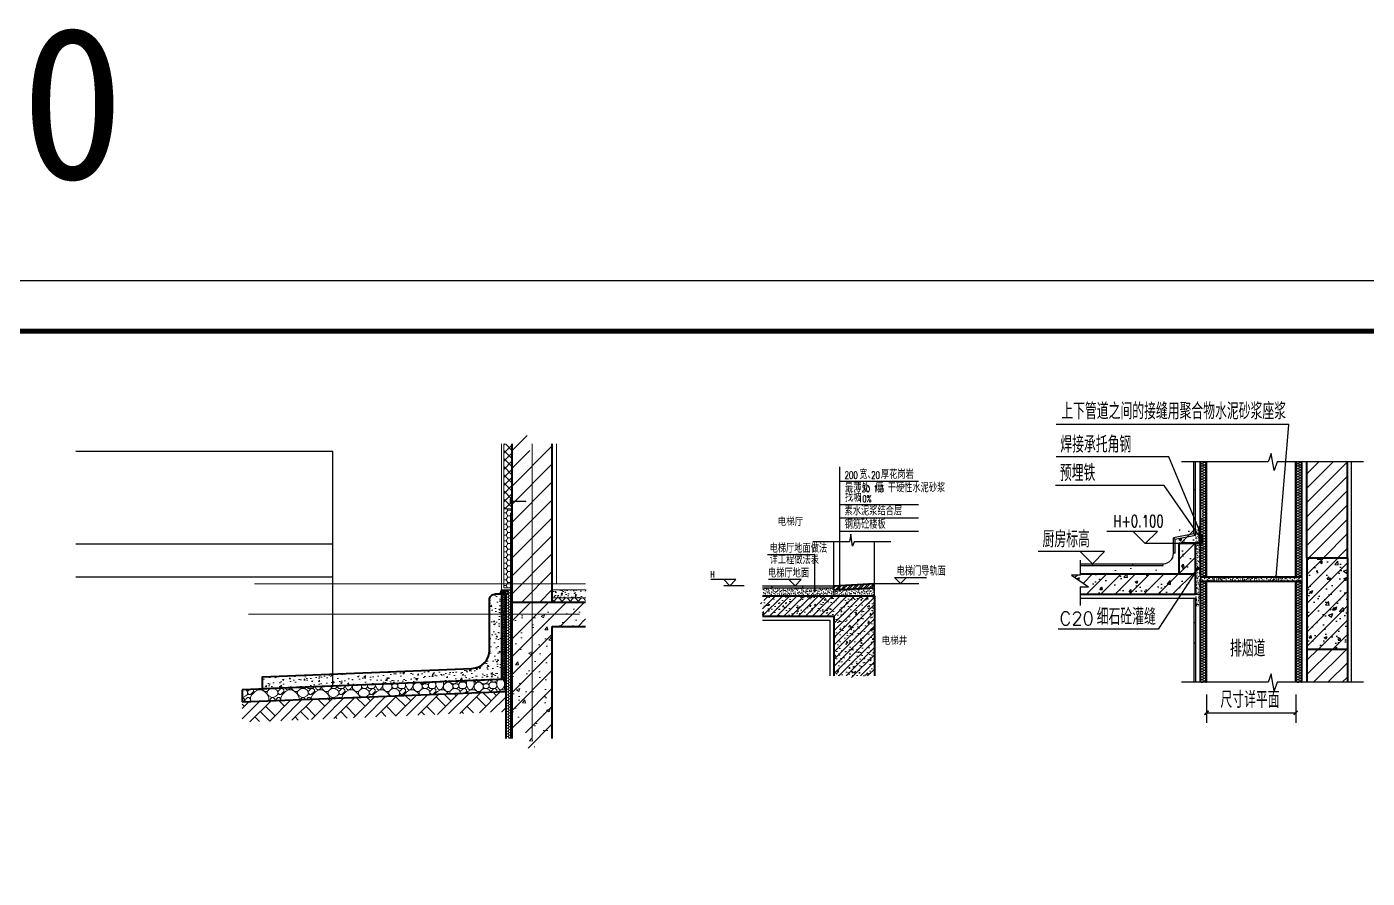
# Model space of a CAD drawing. Extents: x 27938 to 983267, y -209821 to 1628073.
# Drawn here: x 671115 to 677726, y 933685 to 937882 of the extents above; entities that cross this region are included whole.
import ezdxf

# ---------------------------------------------------------------- set-up
doc = ezdxf.new("R2010")
doc.units = 0
doc.header["$LTSCALE"] = 1000
doc.header["$MEASUREMENT"] = 0
doc.linetypes.add('DASH', pattern=[0.35, 0.25, -0.1])
doc.linetypes.add('DOTE', pattern=[2.42, 2, -0.2, 0.02, -0.2])
for name, color, linetype in [('7', 7, 'Continuous'), ('DIM_ELEV', 3, 'Continuous'), ('DIM_LEAD', 3, 'Continuous'), ('DIM_SYMB', 3, 'Continuous'), ('PUB_DIM', 3, 'Continuous'), ('PUB_HACTH', 252, 'Continuous'), ('PUB_TEXT', 4, 'Continuous'), ('text', 7, 'Continuous'), ('图框', 140, 'Continuous'), ('防水层', 150, 'Continuous')]:
    doc.layers.add(name, color=color, linetype=linetype)
for name, color, linetype, lineweight in [('DOTE', 19, 'DOTE', 9), ('PUB_HATCH', 8, 'Continuous', 9), ('WALL', 9, 'Continuous', 40), ('填充', 251, 'Continuous', 5)]:
    doc.layers.add(name, color=color, linetype=linetype, lineweight=lineweight)
doc.layers.add('yichutu', color=7, linetype='Continuous', true_color=0xffffff, plot=False)
doc.styles.add('_TCH_DIM', font='SIMPLEX.shx', dxfattribs={"width": 0.7, "bigfont": 'GBCBIG.shx'})
doc.styles.add('_TCH_LABEL', font='')
doc.styles.add('ZJDZ', font='')
doc.styles.get('_TCH_LABEL').set_extended_font_data('SimHei')
doc.styles.get('ZJDZ').set_extended_font_data('NSimSun')
pattern_1 = [(45, (-1393747.5756, 1238832.15), (-5.612660076, 5.612660076), []), (135, (-1393747.5756, 1238832.15), (-5.612660076, -5.612660076), [])]
pattern_2 = [(37.5, (504609.088, 959508.072), (-0.4724502, 14.4511783), [0, -11.4, 0, -12.75, 0, -12.1875]), (7.5, (504609.088, 959508.072), (13.2733253, 21.1660955), [0, -6.15, 0, -10.275, 0, -3.9375]), (327.5, (504599.863, 959508.072), (23.356064, 0.0424429), [0, -3.75, 0, -13.5, 0, -17.625]), (317.5, (504599.863, 959508.072), (22.5459495, 6.5825667), [0, -1.875, 0, -8.85, 0, -10.125])]
pattern_3 = [(45, (793652.71, 949864.537), (-35.35534, 35.35534), []), (50, (793652.71, 949864.54), (143.45204, -12.55043), [15, -165]), (355, (793652.71, 949864.54), (-27.75027, 150.43843), [12, -132]), (100.4514, (793664.67, 949863.49), (115.70188, 137.88791), [12.74804, -140.22842]), (46.1842, (793652.71, 949904.54), (213.4482, -33.1038), [22.5, -247.5]), (96.6356, (793670.5, 949901.78), (186.93254, 194.82357), [19.12206, -210.3426]), (351.1842, (793652.71, 949904.54), (186.9324, 194.8237), [18, -198]), (21, (793672.71, 949894.54), (119.38141, -80.52378), [15, -165]), (326, (793672.71, 949894.54), (48.66307, 145.03), [12, -132]), (71.4514, (793682.66, 949887.83), (168.04453, 64.5061), [12.74804, -140.22842]), (37.5, (793652.71, 949864.537), (2.43197, 66.57877), [0, -130.4, 0, -134, 0, -132.5]), (7.5, (793652.71, 949864.54), (52.613907, 78.882342), [0, -76.4, 0, -127.4, 0, -50.5]), (327.5, (793608.11, 949864.54), (106.764487, -4.510974), [0, -50, 0, -156, 0, -207]), (317.5, (793588.11, 949864.54), (116.637234, 20.021), [0, -65, 0, -103.6, 0, -147])]
pattern_4 = [(45, (520726.428, 959920.667), (-6.6291261, 6.6291261), []), (45, (520730.847, 959920.667), (-6.6291261, 6.6291261), [])]
pattern_5 = [(0, (640615.956, 1020375.111), (11.25, 6.4951905), [7.5, -15]), (120, (640615.956, 1020375.111), (-11.24999998, 6.49519054), [7.5, -15]), (60, (640615.956, 1020375.111), (2e-08, 12.99038104), [-15, 7.5])]

# ---------------------------------------------------------------- blocks, each defined once
blk = doc.blocks.new('_ArchTick')
at = {"color": 0, "linetype": 'ByBlock', "const_width": 0.4}
blk.add_lwpolyline([(-0.5, -0.5), (0.5, 0.5)], dxfattribs=at)
blk = doc.blocks.new('yct-841-594-84100-59399.9999999999-100-1000.0')
at = {"layer": 'yichutu', "color": 7, "true_color": 0xffffff}
blk.add_lwpolyline([(0, 0), (0, 59400), (84100, 59400), (84100, 0)], close=True, dxfattribs=at)
at = {"layer": 'yichutu', "color": 7, "true_color": 0xffffff, "style": '_TCH_LABEL'}
blk.add_text('A1 1:100', height=3000, dxfattribs=at).set_placement((0, 61400))
blk = doc.blocks.new('A$C2C013DB2')
at = {"layer": '图框'}
blk.add_lwpolyline([(0, 0), (21025, 0), (21025, -14850), (0, -14850)], close=True, dxfattribs=at)
blk.add_lwpolyline([(0, 0), (21025, 0), (21025, -14850), (0, -14850)], close=True, dxfattribs=at)
at = {"layer": '图框', "const_width": 25}
blk.add_lwpolyline([(20775, -14600), (20775, -250), (625, -250), (625, -14600)], close=True, dxfattribs=at)

msp = doc.modelspace()

# ---------------------------------------------------------------- hatches: boundary and pattern name
at = {"layer": 'PUB_HACTH'}
h = msp.add_hatch(dxfattribs=at)
h.set_pattern_fill('HONEY', color=256, scale=60, style=0)
h.set_pattern_definition([(0, (640615.956, 1020375.111), (11.25, 6.4951905), [7.5, -15]), (120, (640615.956, 1020375.111), (-11.24999998, 6.49519054), [7.5, -15]), (60, (640615.956, 1020375.111), (2e-08, 12.99038104), [-15, 7.5])])
h.paths.add_polyline_path([(676933.7, 935736.9), (676903.7, 935736.9), (676903.7, 935504.6), (676911.7, 935504.6), (676911.7, 935481.8), (676933.7, 935481.8)])
h.paths.add_polyline_path([(676933.7, 935481.8), (676911.7, 935481.8), (676911.7, 935464.5), (676903.7, 935464.5), (676903.7, 935169.7), (676933.7, 935169.7)])
h = msp.add_hatch(dxfattribs=at)
h.set_pattern_fill('HONEY', color=256, scale=60, style=0)
h.set_pattern_definition(pattern_5)
h.paths.add_polyline_path([(677403.7, 935736.9), (677373.7, 935736.9), (677373.7, 935169.7), (677403.7, 935169.7)])
h = msp.add_hatch(dxfattribs=at)
h.set_pattern_fill('普通砖', color=256, scale=20, style=0)
h.set_pattern_definition([(45, (801046.213, 949976.903), (-35.355353, 35.355353), [])])
h.paths.add_polyline_path([(677628.7, 934650.4), (677628.7, 934814.5), (677428.7, 934814.5), (677428.7, 934650.4)])
h.paths.add_polyline_path([(677628.7, 935736.9), (677428.7, 935736.9), (677428.7, 935264.5), (677628.7, 935264.5)])
h = msp.add_hatch(dxfattribs=at)
h.set_pattern_fill('钢筋混凝土', color=256, scale=20, style=0)
h.set_pattern_definition(pattern_3)
h.paths.add_polyline_path([(676725.6, 935184.5), (676662.9, 935084.5), (676816.9, 935084.5), (676878.7, 935186.3), (676878.7, 935404.5), (676814.1, 935404.5), (676798.7, 935404.5), (676798.7, 935184.5)])
h.paths.add_polyline_path([(676662.9, 935084.5), (676725.6, 935184.5), (676310.2, 935184.5), (676310.2, 935179.3), (676268, 935179.3), (676352.3, 935121.6), (676310.2, 935121.6), (676310.2, 935084.5)])
h = msp.add_hatch(dxfattribs=at)
h.set_pattern_fill('钢筋混凝土', color=256, scale=20, style=0)
h.set_pattern_definition(pattern_3)
h.paths.add_polyline_path([(677628.7, 935264.5), (677428.7, 935264.5), (677428.7, 934814.5), (677628.7, 934814.5)])
h = msp.add_hatch(dxfattribs=at)
h.set_pattern_fill('AR-CONC', color=256, scale=30, style=0)
h.set_pattern_definition([(50, (520726.43, 959850.67), (215.17805, -18.82564), [22.5, -247.5]), (355, (520726.43, 959850.67), (-41.6254, 225.65764), [18, -198]), (100.4514, (520744.36, 959849.1), (173.55281, 206.83186), [19.12206, -210.34263]), (46.1842, (520726.43, 959910.67), (320.1723, -49.6557), [33.75, -371.25]), (96.6356, (520753.1, 959906.53), (280.3988, 292.23536), [28.6831, -315.5139]), (351.1842, (520726.43, 959910.67), (280.3986, 292.2356), [27, -297]), (21, (520756.43, 959895.67), (179.07212, -120.78567), [22.5, -247.5]), (326, (520756.43, 959895.67), (72.9946, 217.545), [18, -198]), (71.4514, (520771.35, 959885.6), (252.0668, 96.75915), [19.12206, -210.34263]), (37.5, (520726.43, 959850.67), (3.647957, 99.868156), [0, -195.6, 0, -201, 0, -198.75]), (7.5, (520726.43, 959850.67), (78.92086, 118.32351), [0, -114.6, 0, -191.1, 0, -75.75]), (327.5, (520659.53, 959850.67), (160.14673, -6.76646), [0, -75, 0, -234, 0, -310.5]), (317.5, (520629.53, 959850.67), (174.95585, 30.0315), [0, -97.5, 0, -155.4, 0, -220.5])])
h.paths.add_polyline_path([(677628.7, 935264.5), (677428.7, 935264.5), (677428.7, 934814.5), (677628.7, 934814.5)])
at = {"layer": 'PUB_HACTH', "ltscale": 0.8}
h = msp.add_hatch(color=256, dxfattribs=at)
h.dxf.hatch_style = 1
h.paths.add_polyline_path([(673476.9, 935106), (673456.9, 935106, 0.198897), (673448.6, 935086), (673457, 935086), (673476.9, 935086), (673476.9, 935088.5)])
h = msp.add_hatch(color=256, dxfattribs=at)
h.dxf.hatch_style = 1
edge = h.paths.add_edge_path()
edge.add_ellipse((673480.9, 935096), major_axis=(0, 10), ratio=0.619938, start_angle=90, end_angle=138.86003, ccw=False)
edge.add_line((673474.7, 935096), (673453.1, 935101.4))
edge.add_arc((673476.9, 935086), 28.3, 147.06768, 180)
edge.add_line((673448.6, 935086), (673457, 935086))
edge.add_line((673457, 935086), (673476.9, 935086))
edge.add_line((673476.9, 935086), (673476.9, 935088.5))
at = {"layer": 'PUB_HACTH'}
h = msp.add_hatch(dxfattribs=at)
h.set_pattern_fill('HONEY', color=256, scale=60, style=0)
h.set_pattern_definition(pattern_5)
h.paths.add_polyline_path([(676933.7, 935149.7), (676903.7, 935149.7), (676903.7, 934650.4), (676933.7, 934650.4)])
h = msp.add_hatch(dxfattribs=at)
h.set_pattern_fill('HONEY', color=256, scale=60, style=0)
h.set_pattern_definition(pattern_5)
h.paths.add_polyline_path([(677403.7, 935149.7), (677373.7, 935149.7), (677373.7, 934650.4), (677403.7, 934650.4)])
at = {"layer": 'PUB_HACTH', "ltscale": 0.8}
h = msp.add_hatch(dxfattribs=at)
h.set_pattern_fill('ANSI37', color=256, scale=5)
h.set_pattern_definition(pattern_1)
h.paths.add_polyline_path([(673476.9, 935086), (673457, 935086), (673457, 934986), (673476.9, 934986)])
h = msp.add_hatch(dxfattribs=at)
h.set_pattern_fill('ANSI37', color=256, scale=5)
h.set_pattern_definition(pattern_1)
h.paths.add_polyline_path([(673476.9, 934986), (673457, 934986), (673457, 934665.5), (673476.9, 934665.5)])
at = {"layer": 'PUB_HATCH', "ltscale": 0.5}
h = msp.add_hatch(dxfattribs=at)
h.set_pattern_fill('普通砖', color=256, scale=25, style=0)
h.set_pattern_definition([(45, (850353.92, 1634572.69), (-44.1941915, 44.1941915), [])])
h.paths.add_polyline_path([(673534.3, 935825.3), (673506.9, 935825.3), (673506.9, 935046), (673706.9, 935046), (673706.9, 935825.3), (673646.8, 935825.3), (673608.6, 935720.3), (673571.6, 935930.3)])
h = msp.add_hatch(dxfattribs=at)
h.set_pattern_fill('多孔材料', color=256, scale=10, style=0)
h.set_pattern_definition([(45, (850373.917, 1634527.81), (-20.0000203, 20.0000203), []), (135, (850373.917, 1634527.81), (-20.0000203, -20.0000203), [])])
h.paths.add_polyline_path([(673506.9, 935825.3), (673466.9, 935825.3), (673466.9, 935506), (673506.9, 935506)])
at = {"layer": 'PUB_HATCH', "linetype": 'ByBlock'}
h = msp.add_hatch(dxfattribs=at)
h.set_pattern_fill('HONEY', color=256, scale=10, style=0)
h.set_pattern_definition([(0, (-287990.437, 1193538.376), (23.8125, 13.74815), [15.875, -31.75]), (120, (-287990.437, 1193538.376), (-23.81249716, 13.74815493), [15.875, -31.75]), (60, (-287990.437, 1193538.376), (2.84e-06, 27.49630493), [-31.75, 15.875])])
h.paths.add_polyline_path([(673506.9, 935506), (673466.9, 935506), (673466.9, 935116), (673506.9, 935116)])
h = msp.add_hatch(dxfattribs=at)
h.set_pattern_fill('HONEY', color=256, scale=5, style=0)
h.set_pattern_definition([(0, (598423.987, 939418.946), (11.90625, 6.874075), [7.9375, -15.875]), (120, (598423.987, 939418.946), (-11.9062486, 6.87407746), [7.9375, -15.875]), (60, (598423.987, 939418.946), (1.4e-06, 13.74815246), [-15.875, 7.9375])])
edge = h.paths.add_edge_path()
edge.add_ellipse((673480.9, 935096), major_axis=(0, 10), ratio=0.619938, start_angle=0, end_angle=360, ccw=False)
h = msp.add_hatch(dxfattribs=at)
h.set_pattern_fill('HONEY', color=256, scale=5, style=0)
h.set_pattern_definition([(0, (682958.8504, 1070448.0666), (11.90625, 6.874075), [7.9375, -15.875]), (120, (682958.8504, 1070448.0666), (-11.90624858, 6.87407746), [7.9375, -15.875]), (60, (682958.8504, 1070448.0666), (1.42e-06, 13.74815246), [-15.875, 7.9375])])
h.paths.add_polyline_path([(673476.9, 934373), (673507, 934373.8), (673507, 935106), (673480.9, 935106), (673480.9, 935086), (673476.9, 935086)])
at = {"layer": 'PUB_HATCH', "ltscale": 0.5}
h = msp.add_hatch(dxfattribs=at)
h.set_pattern_fill('AR-CONC', color=256, scale=25, style=0)
h.set_pattern_definition([(50, (-254134.43, 1149190.31), (45.5461672, -3.9847714), [4.7625, -52.3875]), (355, (-254134.43, 1149190.31), (-8.8107065, 47.7641607), [3.81, -41.91]), (100.451, (-254130.635, 1149189.977), (36.7356254, 43.779172), [4.0475, -44.5225]), (46.1842, (-254134.43, 1149203.01), (67.7697602, -10.510582), [7.14375, -78.58125]), (96.6356, (-254128.78, 1149202.133), (59.3510586, 61.856389), [6.07125, -66.78375]), (351.184, (-254134.43, 1149203.01), (59.3511515, 61.8562795), [5.715, -62.865]), (21, (-254128.08, 1149199.834), (37.90372, -25.5663796), [4.7625, -52.3875]), (326, (-254128.08, 1149199.834), (15.450507, 46.0469915), [3.81, -41.91]), (71.4514, (-254124.92, 1149197.704), (53.3541227, 20.4807144), [4.0475, -44.5225]), (37.5, (-254134.43, 1149190.31), (0.7721508, 21.13875972), [0, -41.402, 0, -42.545, 0, -42.06875]), (7.5, (-254134.43, 1149190.31), (16.70491563, 25.0451437), [0, -24.257, 0, -40.4495, 0, -16.03375]), (327.5, (-254148.59, 1149190.31), (33.8976488, -1.432186), [0, -15.875, 0, -49.53, 0, -65.7225]), (317.5, (-254154.94, 1149190.31), (37.03229535, 6.3566228), [0, -20.6375, 0, -32.893, 0, -46.6725])])
h.paths.add_polyline_path([(673870.9, 935066), (673870.9, 935071.3), (673818.4, 935090.4), (673907.3, 935106), (673706.9, 935106), (673706.9, 935066)])
at = {"layer": 'PUB_HATCH', "linetype": 'ByBlock'}
h = msp.add_hatch(dxfattribs=at)
h.set_pattern_fill('混凝土', color=256, scale=10, style=0)
h.set_pattern_definition([(50, (595063.16, 939657.946), (71.72602, -6.275213), [7.5, -82.5]), (355, (595063.16, 939657.946), (-13.87513, 75.21921), [6, -66]), (100.4514, (595069.136, 939657.42), (57.85094, 68.943954), [6.37402, -70.11421]), (46.1842, (595063.16, 939677.95), (106.7241, -16.5519), [11.25, -123.75]), (96.6356, (595072.05, 939676.57), (93.46627, 97.41179), [9.56103, -105.1713]), (351.1842, (595063.16, 939677.95), (93.4662, 97.41186), [9, -99]), (21, (595073.16, 939672.946), (59.690705, -40.26189), [7.5, -82.5]), (326, (595073.16, 939672.946), (24.33153, 72.515005), [6, -66]), (71.4514, (595078.134, 939669.59), (84.02226, 32.25305), [6.37402, -70.11421]), (37.5, (595063.16, 939657.946), (1.2159855, 33.289385), [0, -65.2, 0, -67, 0, -66.25]), (7.5, (595063.16, 939657.946), (26.306954, 39.441171), [0, -38.2, 0, -63.7, 0, -25.25]), (327.5, (595040.86, 939657.946), (53.382244, -2.255487), [0, -25, 0, -78, 0, -103.5]), (317.5, (595030.86, 939657.946), (58.318617, 10.010498), [0, -32.5, 0, -51.8, 0, -73.5])])
edge = h.paths.add_edge_path()
edge.add_line((673457, 935086), (673457, 934664.7))
edge.add_line((673457, 934664.7), (672277.2, 934617.6))
edge.add_line((672277.2, 934617.6), (672277.2, 934677.6))
edge.add_line((672277.2, 934677.6), (673310.6, 934718.9))
edge.add_arc((673307, 934808.9), 90, 272.29061, 360)
edge.add_line((673397, 934808.9), (673397, 935056))
edge.add_arc((673427, 935056), 30, 90, 180, ccw=False)
edge.add_line((673427, 935086), (673457, 935086))
at = {"layer": 'PUB_HATCH', "ltscale": 0.5}
h = msp.add_hatch(dxfattribs=at)
h.set_pattern_fill('钢筋混凝土', color=256, scale=25, style=0)
h.set_pattern_definition([(45, (850353.92, 1634527.81), (-44.194174, 44.194174), []), (50, (850353.92, 1634527.81), (179.315046, -15.688034), [18.75, -206.25]), (355, (850353.92, 1634527.81), (-34.687833, 188.048033), [15, -165]), (100.4514, (850368.86, 1634526.5), (144.627345, 172.359886), [15.935047, -175.28553]), (46.1842, (850353.92, 1634577.8), (266.81026, -41.379754), [28.125, -309.375]), (96.6356, (850376.15, 1634574.36), (233.66568, 243.52947), [23.90257, -262.92825]), (351.1842, (850353.92, 1634577.8), (233.66549, 243.52965), [22.5, -247.5]), (21, (850378.92, 1634565.31), (149.226763, -100.654723), [18.75, -206.25]), (326, (850378.92, 1634565.31), (60.828833, 181.28751), [15, -165]), (71.4514, (850391.35, 1634556.92), (210.055657, 80.632624), [15.935047, -175.28553]), (37.5, (850353.92, 1634527.81), (3.039964, 83.2234635), [0, -163, 0, -167.5, 0, -165.625]), (7.5, (850353.92, 1634527.81), (65.767384, 98.602928), [0, -95.5, 0, -159.25, 0, -63.125]), (327.5, (850298.17, 1634527.81), (133.455609, -5.638718), [0, -62.5, 0, -195, 0, -258.75]), (317.5, (850273.17, 1634527.81), (145.796542, 25.026246), [0, -81.25, 0, -129.5, 0, -183.75])])
h.paths.add_polyline_path([(673597.6, 934268.4), (673635.8, 934373.4), (673706.9, 934373.4), (673706.9, 934926), (673870.9, 934926), (673870.9, 935046), (673506.9, 935046), (673506.9, 934373.4), (673523.3, 934373.4), (673560.6, 934478.4)])
h = msp.add_hatch(dxfattribs=at)
h.set_pattern_fill('多孔材料', color=256, scale=10, style=0)
h.set_pattern_definition([(45, (-253385.738, 1149190.31), (-20.0000203, 20.0000203), []), (135, (-253385.738, 1149190.31), (-20.0000203, -20.0000203), [])])
h.paths.add_polyline_path([(673870.9, 935046), (673870.9, 935066), (673706.9, 935066), (673706.9, 935046)])
at = {"layer": 'PUB_HATCH', "linetype": 'ByBlock'}
h = msp.add_hatch(dxfattribs=at)
h.set_pattern_fill('卵石砌体', color=256, scale=20, style=0)
h.set_pattern_definition([(0, (-1835527.01, 368475.46), (0, 150), [7.5, -22.5, 7.5, -112.5]), (0, (-1835489.51, 368490.46), (0, 150), [7.5, -142.5]), (0, (-1835564.51, 368505.46), (0, 150), [15, -135]), (0, (-1835602.01, 368512.96), (0, 150), [22.5, -127.5]), (0, (-1835527.01, 368520.46), (0, 150), [15, -15, 22.5, -97.5]), (0, (-1835534.51, 368542.96), (0, 150), [22.5, -127.5]), (0, (-1835572.01, 368550.46), (0, 150), [22.5, -52.5, 22.5, -52.5]), (0, (-1835602.01, 368572.96), (0, 150), [22.5, -7.5, 7.5, -112.5]), (0, (-1835504.51, 368587.96), (0, 150), [7.5, -142.5]), (0, (-1835534.51, 368602.96), (0, 150), [15, -135]), (90, (-1835632.01, 368610.46), (-150, 9e-15), [15, -135]), (90, (-1835617.01, 368505.46), (-150, 9e-15), [7.5, -15, 22.5, -105]), (90, (-1835579.51, 368520.46), (-150, 9e-15), [30, -7.5, 7.5, -105]), (90, (-1835557.01, 368557.96), (-150, 9e-15), [22.5, -127.5]), (90, (-1835549.51, 368490.46), (-150, 9e-15), [15, -135]), (90, (-1835542.01, 368610.46), (-150, 9e-15), [15, -135]), (90, (-1835534.51, 368520.46), (-150, 9e-15), [15, -75, 7.5, -52.5]), (90, (-1835512.01, 368595.46), (-150, 9e-15), [7.5, -7.5, 7.5, -127.5]), (90, (-1835504.51, 368527.96), (-150, 9e-15), [15, -22.5, 15, -97.5]), (90, (-1835497.01, 368490.46), (-150, 9e-15), [15, -135]), (45, (-1835624.51, 368490.46), (9e-15, 149.9999997), [21.21315, -42.426404, 31.8198, -116.672678]), (45, (-1835632.01, 368490.46), (9e-15, 149.9999997), [21.213203, -190.91883]), (45, (-1835549.51, 368505.46), (9e-15, 149.9999997), [21.213203, -190.91883]), (45, (-1835564.51, 368580.46), (9e-15, 149.9999997), [21.213203, -190.91883]), (45, (-1835497.01, 368505.46), (9e-15, 149.9999997), [21.213203, -190.91883]), (45, (-1835624.51, 368520.46), (9e-15, 149.9999997), [10.606602, -201.52542]), (45, (-1835609.51, 368565.46), (9e-15, 149.9999997), [10.606602, -201.52542]), (45, (-1835594.51, 368512.96), (9e-15, 149.9999997), [10.606602, -201.52542]), (45, (-1835579.51, 368565.46), (9e-15, 149.9999997), [10.606602, -201.52542]), (45, (-1835534.51, 368535.46), (9e-15, 149.9999997), [10.606602, -201.52542]), (45, (-1835534.51, 368617.96), (9e-15, 149.9999997), [10.606602, -201.52542]), (45, (-1835519.51, 368602.96), (9e-15, 149.9999997), [10.606602, -201.52542]), (45, (-1835512.01, 368520.46), (9e-15, 149.9999997), [10.606602, -201.52542]), (45, (-1835504.51, 368482.96), (9e-15, 149.9999997), [10.606602, -201.52542]), (45, (-1835504.51, 368542.96), (9e-15, 149.9999997), [10.606602, -201.52542]), (45, (-1835504.51, 368617.96), (9e-15, 149.9999997), [10.606602, -201.52542]), (45, (-1835497.01, 368587.96), (9e-15, 149.9999997), [10.606602, -201.52542]), (135, (-1835527.01, 368602.96), (-149.9999997, 9e-15), [10.606602, -201.52542]), (135, (-1835512.01, 368617.96), (-149.9999997, 9e-15), [10.606602, -201.52542]), (135, (-1835504.51, 368587.96), (-149.9999997, 9e-15), [10.606602, -201.52542]), (135, (-1835482.01, 368617.96), (-149.9999997, 9e-15), [10.606602, -201.52542]), (135, (-1835557.01, 368565.46), (-149.9999997, 9e-15), [10.606602, -201.52542]), (135, (-1835572.01, 368550.46), (-149.9999997, 9e-15), [10.606602, -201.52542]), (135, (-1835617.01, 368512.96), (-149.9999997, 9e-15), [10.606602, -201.52542]), (135, (-1835602.01, 368512.96), (-149.9999997, 9e-15), [10.606602, -201.52542]), (135, (-1835587.01, 368565.46), (-149.9999997, 9e-15), [10.606602, -201.52542]), (135, (-1835617.01, 368542.96), (-149.9999997, 9e-15), [10.606602, -201.52542]), (135, (-1835527.01, 368520.46), (-149.9999997, 9e-15), [10.606602, -201.52542]), (135, (-1835504.51, 368535.46), (-149.9999997, 9e-15), [10.606602, -201.52542]), (135, (-1835497.01, 368505.46), (-149.9999997, 9e-15), [10.606602, -201.52542]), (135, (-1835497.01, 368520.46), (-149.9999997, 9e-15), [10.606602, -201.52542]), (135, (-1835489.51, 368490.46), (-149.9999997, 9e-15), [10.606602, -201.52542]), (135, (-1835609.51, 368580.46), (-149.9999997, 9e-15), [21.213203, -190.91883]), (135, (-1835534.51, 368535.46), (-149.9999997, 9e-15), [21.213203, -190.91883]), (135, (-1835542.01, 368482.96), (-149.9999997, 9e-15), [53.033008, -159.099024]), (26.5650512, (-1835632.01, 368550.46), (149.9999994, 1.2e-06), [16.77, -318.64018]), (26.5650512, (-1835609.51, 368505.46), (149.9999994, 1.2e-06), [16.77, -318.64018]), (26.5650512, (-1835579.51, 368572.96), (149.9999994, 1.2e-06), [16.77, -318.64018]), (26.5650512, (-1835519.51, 368475.46), (149.9999994, 1.2e-06), [16.77, -318.64018]), (26.5650512, (-1835542.01, 368512.96), (149.9999994, 1.2e-06), [16.77, -318.64018]), (26.5650512, (-1835527.01, 368542.96), (149.9999994, 1.2e-06), [16.77, -318.64018]), (26.5650512, (-1835549.51, 368595.46), (149.9999994, 1.2e-06), [16.77, -318.64018]), (26.5650512, (-1835497.01, 368587.96), (149.9999994, 1.2e-06), [16.77, -318.64018]), (63.4349488, (-1835617.01, 368550.46), (1e-07, 149.9999999), [16.77, -318.64018]), (63.4349488, (-1835617.01, 368557.96), (1e-07, 149.9999999), [16.77, -318.64018]), (63.4349488, (-1835557.01, 368580.46), (1e-07, 149.9999999), [33.54, -301.87018]), (63.4349488, (-1835504.51, 368572.96), (1e-07, 149.9999999), [16.77, -318.64018]), (63.4349488, (-1835512.01, 368550.46), (1e-07, 149.9999999), [16.77, -318.64018]), (63.4349488, (-1835587.01, 368520.46), (1e-07, 149.9999999), [16.77, -318.64018]), (63.4349488, (-1835512.01, 368602.96), (1e-07, 149.9999999), [16.77, -318.64018]), (63.4349488, (-1835489.51, 368595.46), (1e-07, 149.9999999), [16.77, -318.64018]), (116.5650512, (-1835624.51, 368595.46), (-1.2e-06, 149.9999994), [16.77, -318.64018]), (116.5650512, (-1835542.01, 368475.46), (-1.2e-06, 149.9999994), [16.77, -318.64018]), (116.5650512, (-1835609.51, 368572.96), (-1.2e-06, 149.9999994), [16.77, -318.64018]), (116.5650512, (-1835497.01, 368557.96), (-1.2e-06, 149.9999994), [16.77, -318.64018]), (116.5650512, (-1835549.51, 368550.46), (-1.2e-06, 149.9999994), [16.77, -318.64018]), (116.5650512, (-1835504.51, 368580.46), (-1.2e-06, 149.9999994), [16.77, -318.64018]), (116.5650512, (-1835579.51, 368550.46), (-1.2e-06, 149.9999994), [16.77, -318.64018]), (116.5650512, (-1835609.51, 368520.46), (-1.2e-06, 149.9999994), [16.77, -318.64018]), (153.4349488, (-1835617.01, 368587.96), (-149.9999999, 1e-07), [16.77, -318.64018]), (153.4349488, (-1835564.51, 368505.46), (-149.9999999, 1e-07), [16.77, -318.64018]), (153.4349488, (-1835594.51, 368572.96), (-149.9999999, 1e-07), [16.77, -318.64018]), (153.4349488, (-1835504.51, 368512.96), (-149.9999999, 1e-07), [16.77, -318.64018]), (153.4349488, (-1835527.01, 368475.46), (-149.9999999, 1e-07), [16.77, -318.64018]), (153.4349488, (-1835512.01, 368595.46), (-149.9999999, 1e-07), [16.77, -318.64018]), (153.4349488, (-1835534.51, 368542.96), (-149.9999999, 1e-07), [16.77, -318.64018]), (153.4349488, (-1835617.01, 368587.96), (-149.9999999, 1e-07), [16.77, -318.64018]), (153.4349488, (-1835482.01, 368550.46), (-149.9999999, 1e-07), [16.77, -318.64018]), (243.4349488, (-1835624.51, 368490.46), (-1e-07, -149.9999999), [16.77, -318.64018])])
h.paths.add_polyline_path([(672177.2, 934553.5), (673477, 934605.5), (673477, 934665.5), (672177.2, 934613.6)])
at = {"layer": 'PUB_HATCH'}
h = msp.add_hatch(dxfattribs=at)
h.set_pattern_fill('夯实土壤', color=256, scale=25, style=0)
h.set_pattern_definition([(45, (595092.66, 939697.98), (-99.3485, 99.3485), []), (45, (595145.16, 939697.98), (-99.3485, 99.3485), []), (45, (595197.66, 939697.98), (-99.3485, 99.3485), []), (135, (595092.66, 939697.98), (-99.3485, -99.3485), [66.25, -74.25]), (135, (595118.91, 939724.23), (-99.3485, -99.3485), [66.25, -74.25]), (135, (595145.16, 939750.48), (-99.3485, -99.3485), [66.25, -74.25])])
h.paths.add_polyline_path([(673477, 934605.5), (672177.2, 934553.5), (672177.2, 934453.4), (673477, 934505.4)])
at = {"layer": '填充'}
h = msp.add_hatch(dxfattribs=at)
h.set_pattern_fill('ANSI32', color=256, scale=25, style=0)
h.set_pattern_definition(pattern_4)
h.paths.add_polyline_path([(676903.7, 935423.5), (676898.7, 935419.5), (676898.7, 935339.5), (676818.7, 935339.5), (676814.1, 935334.5), (676903.7, 935334.5)])
h = msp.add_hatch(dxfattribs=at)
h.set_pattern_fill('AR-SAND', color=256, scale=7.5, style=0)
h.set_pattern_definition([(37.5, (517525.924, 959978.077), (-0.4724502, 14.4511783), [0, -11.4, 0, -12.75, 0, -12.1875]), (7.5, (517525.924, 959978.077), (13.2733253, 21.1660955), [0, -6.15, 0, -10.275, 0, -3.9375]), (327.5, (517516.7, 959978.077), (23.356064, 0.0424429), [0, -3.75, 0, -13.5, 0, -17.625]), (317.5, (517516.7, 959978.077), (22.5459495, 6.5825667), [0, -1.875, 0, -8.85, 0, -10.125])])
h.paths.add_polyline_path([(676903.7, 935364.5), (676903.7, 935404.5), (676878.7, 935404.5), (676878.7, 935024.5), (676903.7, 935024.5), (676903.7, 935344.5)])
h = msp.add_hatch(dxfattribs=at)
h.set_pattern_fill('ANSI32', color=256, scale=25, style=0)
h.set_pattern_definition(pattern_4)
h.paths.add_polyline_path([(676911.7, 935374.6), (676903.7, 935374.6), (676903.7, 935334.5), (676911.7, 935334.5)])
h = msp.add_hatch(dxfattribs=at)
h.set_pattern_fill('AR-CONC', color=256, scale=30, style=0)
h.set_pattern_definition([(50, (517525.92, 960038.08), (215.17805, -18.82564), [22.5, -247.5]), (355, (517525.92, 960038.08), (-41.6254, 225.65764), [18, -198]), (100.4514, (517543.86, 960036.5), (173.55281, 206.83186), [19.12206, -210.34263]), (46.1842, (517525.92, 960098.08), (320.1723, -49.6557), [33.75, -371.25]), (96.6356, (517552.6, 960093.94), (280.3988, 292.23536), [28.6831, -315.5139]), (351.1842, (517525.92, 960098.08), (280.3986, 292.2356), [27, -297]), (21, (517555.92, 960083.08), (179.07212, -120.78567), [22.5, -247.5]), (326, (517555.92, 960083.08), (72.9946, 217.545), [18, -198]), (71.4514, (517570.85, 960073.01), (252.0668, 96.75915), [19.12206, -210.34263]), (37.5, (517525.924, 960038.08), (3.647957, 99.868156), [0, -195.6, 0, -201, 0, -198.75]), (7.5, (517525.92, 960038.08), (78.92086, 118.323514), [0, -114.6, 0, -191.1, 0, -75.75]), (327.5, (517459.024, 960038.08), (160.14673, -6.76646), [0, -75, 0, -234, 0, -310.5]), (317.5, (517429.02, 960038.08), (174.95585, 30.0315), [0, -97.5, 0, -155.4, 0, -220.5])])
h.paths.add_polyline_path([(676798.7, 935219.5), (676310.2, 935219.5), (676310.2, 935184.5), (676798.7, 935184.5)])
h = msp.add_hatch(dxfattribs=at)
h.set_pattern_fill('AR-SAND', color=256, scale=7.5, style=0)
h.set_pattern_definition([(37.5, (640615.956, 1020375.111), (-0.4724502, 14.4511783), [0, -11.4, 0, -12.75, 0, -12.1875]), (7.5, (640615.956, 1020375.111), (13.2733253, 21.1660955), [0, -6.15, 0, -10.275, 0, -3.9375]), (327.5, (640606.731, 1020375.111), (23.356064, 0.0424429), [0, -3.75, 0, -13.5, 0, -17.625]), (317.5, (640606.731, 1020375.111), (22.5459495, 6.5825667), [0, -1.875, 0, -8.85, 0, -10.125])])
h.paths.add_polyline_path([(676903.7, 935169.7), (676903.7, 935149.7), (677403.7, 935149.7), (677403.7, 935169.7)])
h = msp.add_hatch(dxfattribs=at)
h.set_pattern_fill('AR-SAND', color=256, scale=7.5, style=0)
h.set_pattern_definition(pattern_2)
h.paths.add_polyline_path([(675095.7, 935106.6), (675095.7, 935116.7), (674744.3, 935116.7), (674744.3, 935076.7), (675095.7, 935076.7)])
h = msp.add_hatch(dxfattribs=at)
h.set_pattern_fill('ANSI32', color=256, scale=50, style=0)
h.set_pattern_definition([(45, (504609.088, 959508.072), (-13.2582521, 13.2582521), []), (45, (504617.926, 959508.072), (-13.2582521, 13.2582521), [])])
h.paths.add_polyline_path([(675295.7, 935136.7), (675095.7, 935126.7), (675095.7, 935106.6), (675295.7, 935116.6)])
h = msp.add_hatch(dxfattribs=at)
h.set_pattern_fill('AR-SAND', color=256, scale=7.5, style=0)
h.set_pattern_definition(pattern_2)
h.paths.add_polyline_path([(675295.7, 935116.6), (675095.7, 935106.6), (675095.7, 935076.7), (675295.7, 935076.7)])
h = msp.add_hatch(dxfattribs=at)
h.set_pattern_fill('钢筋混凝土', color=256, scale=10, style=0)
h.set_pattern_definition([(45, (791038.142, 945134.638), (-17.6776695, 17.6776695), []), (50, (791038.14, 945134.64), (71.726018, -6.275213), [7.5, -82.5]), (355, (791038.14, 945134.64), (-13.875133, 75.219213), [6, -66]), (100.4514, (791044.12, 945134.115), (57.85094, 68.943954), [6.37402, -70.11421]), (46.1842, (791038.14, 945154.64), (106.724105, -16.5519), [11.25, -123.75]), (96.6356, (791047.04, 945153.26), (93.46627, 97.41179), [9.56103, -105.1713]), (351.1842, (791038.14, 945154.64), (93.46619, 97.41186), [9, -99]), (21, (791048.14, 945149.64), (59.690705, -40.26189), [7.5, -82.5]), (326, (791048.14, 945149.64), (24.331533, 72.515005), [6, -66]), (71.4514, (791053.116, 945146.28), (84.022263, 32.25305), [6.37402, -70.11421]), (37.5, (791038.142, 945134.638), (1.2159855, 33.2893854), [0, -65.2, 0, -67, 0, -66.25]), (7.5, (791038.142, 945134.638), (26.306954, 39.441171), [0, -38.2, 0, -63.7, 0, -25.25]), (327.5, (791015.842, 945134.638), (53.3822436, -2.255487), [0, -25, 0, -78, 0, -103.5]), (317.5, (791005.84, 945134.64), (58.318617, 10.010498), [0, -32.5, 0, -51.8, 0, -73.5])])
h.paths.add_polyline_path([(675295.7, 935076.7), (674744.3, 935076.7), (674744.3, 935055.9), (674765.3, 935048.4), (674723.3, 935041), (674744.3, 935033.4), (674744.3, 934976.7), (675095.7, 934976.7), (675095.7, 934681.7), (675171, 934681.7), (675178.4, 934702.7), (675185.8, 934660.7), (675193.5, 934681.7), (675295.7, 934681.7)])

# ---------------------------------------------------------------- linework, layer by layer
at = {"layer": '7'}
for p, q in [((676870.7, 935382.5), (676870.7, 935736.9)), ((676878.7, 935374.5), (676878.7, 935736.9)), ((677648.7, 934650.4), (677648.7, 935736.9)), ((676870.7, 935601.7), (676878.7, 935601.7)), ((676870.7, 935382.5), (676770.7, 935362.5)), ((676770.7, 935285.8), (676770.7, 935362.5)), ((676778.7, 935354.5), (676770.7, 935362.5)), ((676878.7, 935374.5), (676778.7, 935354.5)), ((676870.7, 935382.5), (676878.7, 935374.5)), ((676898.7, 935419.5), (676903.7, 935423.5)), ((676898.7, 935339.5), (676898.7, 935419.5)), ((676903.7, 935334.5), (676903.7, 935423.5)), ((676911.7, 935374.6), (676903.7, 935374.6)), ((676911.7, 935334.5), (676911.7, 935374.6)), ((675095.7, 935126.7), (675095.7, 935343.3)), ((675295.7, 935076.7), (675295.7, 935343.3)), ((676778.7, 935286.3), (676778.7, 935354.5)), ((676818.7, 935339.5), (676814.1, 935334.5)), ((676814.1, 935334.5), (676903.7, 935334.5)), ((676818.7, 935339.5), (676898.7, 935339.5)), ((676903.7, 935334.5), (676911.7, 935334.5)), ((676310.2, 935234.5), (676720.7, 935234.5)), ((676310.2, 935226.5), (676720.7, 935226.5)), ((676310.2, 935226.5), (676720.7, 935226.5)), ((676370.7, 935226.5), (676370.7, 935234.5)), ((676570.7, 935226.5), (676570.7, 935234.5)), ((676720.7, 935226.5), (676720.7, 935234.5)), ((676778.7, 935286.3), (676770.7, 935286.3)), ((676903.7, 935169.7), (676903.7, 935149.7)), ((677403.7, 935169.7), (677403.7, 935149.7)), ((674744.3, 935126.7), (675095.7, 935126.7)), ((674744.3, 935116.7), (675095.7, 935116.7)), ((674790.1, 935126.7), (674790.1, 935116.7)), ((674941.1, 935126.7), (674941.1, 935116.7)), ((675095.7, 935106.6), (675095.7, 935076.7)), ((676310.2, 935064.5), (676878.7, 935064.5)), ((676870.7, 935064.5), (676870.7, 934650.4)), ((676878.7, 935084.5), (676903.7, 935084.5)), ((676878.7, 935064.5), (676878.7, 934650.4)), ((674744.3, 934956.7), (675075.7, 934956.7)), ((675075.7, 934956.7), (675075.7, 934681.7)), ((676870.7, 934944.5), (676878.7, 934944.5)), ((676870.7, 934844.5), (676878.7, 934844.5))]:
    msp.add_line(p, q, dxfattribs=at)
msp.add_arc((676719.2, 935286), 51.6, 271.73065, 0.28743, dxfattribs=at)
at = {"layer": 'DIM_ELEV'}
for p, q in [((676691.3, 935394.5), (676441.6, 935394.5)), ((676631.3, 935334.5), (676571.3, 935394.5)), ((676631.3, 935334.5), (676691.3, 935394.5)), ((676430.7, 935294.5), (676103.2, 935294.5)), ((676370.7, 935234.5), (676310.7, 935294.5)), ((676370.7, 935234.5), (676430.7, 935294.5)), ((675424.3, 935136.7), (675394.3, 935166.7)), ((675394.3, 935166.7), (675552.2, 935166.7)), ((675424.3, 935136.7), (675454.3, 935166.7)), ((674612.8, 935156.7), (674488.1, 935156.7)), ((674582.8, 935126.7), (674552.8, 935156.7)), ((674652.8, 935126.7), (674552.8, 935126.7)), ((674582.8, 935126.7), (674612.8, 935156.7)), ((674934, 935156.7), (674773.7, 935156.7)), ((674904, 935126.7), (674874, 935156.7)), ((674904, 935126.7), (674934, 935156.7))]:
    msp.add_line(p, q, dxfattribs=at)
at = {"layer": 'DIM_LEAD'}
for p, q in [((677340.5, 935921.5), (676192.4, 935921.5)), ((677277, 935169.7), (677340.5, 935921.5)), ((672624.1, 935787.9), (671357, 935787.9)), ((672624.1, 934627.7), (672624.1, 935787.9)), ((676747.3, 935761.8), (676191.5, 935761.8)), ((676898.7, 935399.4), (676747.3, 935761.8)), ((676725.7, 935620.9), (676189.5, 935620.9)), ((676911.7, 935351.8), (676725.7, 935620.9)), ((672624.1, 935331.2), (671357, 935331.2)), ((675001.2, 935278.9), (674768.3, 935278.9)), ((675001.2, 935095.1), (675001.2, 935278.9)), ((672624.1, 935168.2), (671357, 935168.2)), ((676891.2, 935211), (676695.7, 934912.3)), ((676695.7, 934912.3), (676201.4, 934912.3))]:
    msp.add_line(p, q, dxfattribs=at)
at = {"layer": 'DIM_LEAD', "const_width": 8}
for points in [[(676900.3, 935395.7, 1), (676897.2, 935403.1, 1)], [(676914, 935348.5, 1), (676909.5, 935355.1, 1)], [(676894, 935213.8, 1), (676888.4, 935208.2, 1)], [(677278.7, 935166.1, 1), (677275.3, 935173.3, 1)]]:
    msp.add_lwpolyline(points, format="xyb", close=True, dxfattribs=at)
at = {"layer": 'DIM_LEAD'}
msp.add_lwpolyline([(675001.2, 935095.1, 0, 8, 0), (675001.2, 935125.1, 0, 0, 0)], format="xyseb", dxfattribs=at)
at = {"layer": 'DIM_SYMB'}
for p, q in [((675124.7, 935395.4), (675124.7, 935712.3)), ((675124.7, 935641.4), (675513.4, 935641.4)), ((675124.7, 935527.4), (675513.4, 935527.4)), ((675124.7, 935461.4), (675513.4, 935461.4)), ((675125.7, 935102.7), (675124.7, 935395.4)), ((675124.7, 935395.4), (675513.4, 935395.4))]:
    msp.add_line(p, q, dxfattribs=at)
for points in [[(677708.7, 935736.9), (677282.2, 935736.9), (677266.9, 935694.9), (677252.1, 935778.9), (677237.2, 935736.9), (676810.7, 935736.9)], [(675376.2, 935343.3), (675195.6, 935343.3), (675188, 935322.3), (675179.6, 935381.3), (675173.1, 935343.3), (674992.5, 935343.3)], [(677708.7, 934650.4), (677282.2, 934650.4), (677266.9, 934608.4), (677252.1, 934692.4), (677237.2, 934650.4), (676810.7, 934650.4)]]:
    msp.add_lwpolyline(points, dxfattribs=at)
at = {"layer": 'DOTE'}
for p, q in [((673606.9, 934373.4), (673606.9, 935825.3)), ((673870.9, 935136), (672238.2, 935136)), ((673840.9, 934986), (672208.2, 934986))]:
    msp.add_line(p, q, dxfattribs=at)
at = {"layer": 'PUB_DIM'}
for p, q in [((676798.7, 935334.5), (676631.3, 935334.5)), ((675001.2, 935095.1), (675001.2, 935228.5)), ((676310.2, 935253.3), (676310.2, 935179.3)), ((676268, 935179.3), (676352.3, 935121.6)), ((676310.2, 935179.3), (676268, 935179.3)), ((675266.4, 935136.7), (675514.5, 935136.7)), ((676310.2, 935121.6), (676310.2, 935028.3)), ((676310.2, 935121.6), (676352.3, 935121.6))]:
    msp.add_line(p, q, dxfattribs=at)
at = {"layer": 'PUB_HACTH', "color": 2, "linetype": 'DASH', "ltscale": 0.8, "const_width": 8}
msp.add_lwpolyline([(673502.9, 935486), (673502.9, 934373.4)], dxfattribs=at)
at = {"layer": 'PUB_HACTH', "ltscale": 0.8}
msp.add_lwpolyline([(673457, 935086), (673477, 935086), (673477, 934665.5), (673457, 934665.5)], close=True, dxfattribs=at)
msp.add_circle((673467.4, 935076.2), 9.22, dxfattribs=at)
msp.add_arc((673476.9, 935086), 28.3, 135.00349, 180, dxfattribs=at)
at = {"layer": 'PUB_HATCH'}
msp.add_line((673870.9, 935136), (673706.9, 935136), dxfattribs=at)
for points in [[(673456.9, 935825.3), (673456.9, 935106), (673506.9, 935106)], [(673466.9, 935825.3), (673466.9, 935116), (673506.9, 935116)], [(673726.9, 935825.3), (673726.9, 935136)], [(673466.9, 935506), (673506.9, 935506)]]:
    msp.add_lwpolyline(points, dxfattribs=at)
at = {"layer": 'PUB_HATCH', "ltscale": 0.5}
for points in [[(673706.9, 935106), (673870.9, 935106)], [(673706.9, 935066), (673870.9, 935066)]]:
    msp.add_lwpolyline(points, dxfattribs=at)
at = {"layer": 'PUB_HATCH', "linetype": 'ByBlock', "extrusion": (0, 0, -1)}
msp.add_ellipse((673480.9, 935096), major_axis=(0, 10), ratio=0.619938, dxfattribs=at)
at = {"layer": 'PUB_TEXT'}
for p, q in [((676933.7, 934590.4), (676933.7, 934450)), ((677373.7, 934590.4), (677373.7, 934450)), ((676933.7, 934500), (677373.7, 934500))]:
    msp.add_line(p, q, dxfattribs=at)
at = {"layer": 'WALL', "color": 2}
for p, q in [((673506.9, 935825.3), (673506.9, 934373.4)), ((673706.9, 935046), (673706.9, 935825.3)), ((677428.7, 935264.5), (677428.7, 935736.9)), ((677628.7, 935264.5), (677628.7, 935736.9)), ((677428.7, 935264.5), (677628.7, 935264.5)), ((677428.7, 935264.5), (677428.7, 934814.5)), ((677628.7, 935264.5), (677628.7, 934814.5)), ((673506.9, 935046), (673870.9, 935046)), ((674744.3, 935076.7), (675295.7, 935076.7)), ((675295.7, 935076.7), (675295.7, 934681.7)), ((674744.3, 934976.7), (675095.7, 934976.7)), ((675095.7, 934976.7), (675095.7, 934681.7)), ((673706.9, 934373.4), (673706.9, 934926)), ((673706.9, 934926), (673870.9, 934926)), ((677428.7, 934814.5), (677428.7, 934650.4)), ((677428.7, 934814.5), (677628.7, 934814.5)), ((677628.7, 934814.5), (677628.7, 934650.4)), ((673477, 934665.5), (672177.2, 934613.6)), ((673476.9, 934605.5), (673476.9, 934665.5)), ((672177.2, 934613.6), (672177.2, 934553.5)), ((672177.2, 934553.5), (673476.9, 934605.5))]:
    msp.add_line(p, q, dxfattribs=at)
at = {"layer": 'WALL'}
for p, q in [((676903.7, 935169.7), (676903.7, 935736.9)), ((676933.7, 935169.7), (676933.7, 935736.9)), ((677373.7, 935169.7), (677373.7, 935736.9)), ((677403.7, 935169.7), (677403.7, 935736.9)), ((676798.7, 935184.5), (676798.7, 935334.5)), ((676878.7, 935334.5), (676798.7, 935334.5)), ((676878.7, 935084.5), (676878.7, 935334.5)), ((676310.2, 935184.5), (676878.7, 935184.5)), ((676903.7, 935169.7), (677403.7, 935169.7)), ((675095.7, 935126.7), (675295.7, 935136.7)), ((675095.7, 935106.6), (675095.7, 935126.7)), ((675095.7, 935106.6), (675295.7, 935116.6)), ((676903.7, 935149.7), (677403.7, 935149.7)), ((676903.7, 934650.4), (676903.7, 935149.7)), ((676933.7, 934650.4), (676933.7, 935149.7)), ((677373.7, 934650.4), (677373.7, 935149.7)), ((677403.7, 934650.4), (677403.7, 935149.7)), ((673477, 935086), (673476.9, 934373.1)), ((676310.2, 935084.5), (676878.7, 935084.5))]:
    msp.add_line(p, q, dxfattribs=at)
at = {"layer": 'WALL', "const_width": 5}
msp.add_lwpolyline([(673466.9, 935506), (673506.9, 935506), (673506.9, 935586)], dxfattribs=at)
at = {"layer": 'WALL', "color": 2}
msp.add_lwpolyline([(673457, 935086), (673457, 934664.7), (672277.2, 934617.6), (672277.2, 934677.6), (673310.6, 934718.9, 0.402552), (673397, 934808.9), (673397, 935056, -0.414214), (673427, 935086), (673457, 935086)], format="xyb", dxfattribs=at)
at = {"layer": '防水层'}
for points in [[(673498.3, 935554.1), (673498.3, 935532.4), (673501.9, 935532.4), (673501.9, 935554.1)], [(673501.9, 935541.5), (673501.9, 935543.8), (673570.6, 935543.8), (673576.5, 935541.5)]]:
    msp.add_lwpolyline(points, close=True, dxfattribs=at)

# ---------------------------------------------------------------- block references
msp.add_blockref('A$C2C013DB2', (667514.1, 936632.1))
at = {"layer": 'PUB_TEXT', "xscale": 20, "yscale": 20, "zscale": 20, "rotation": 180}
msp.add_blockref('_ArchTick', (676933.7, 934500), dxfattribs=at)
at = {"layer": 'PUB_TEXT', "xscale": 20, "yscale": 20, "zscale": 20}
msp.add_blockref('_ArchTick', (677373.7, 934500), dxfattribs=at)
at = {"layer": 'yichutu', "xscale": 0.25, "yscale": 0.25, "zscale": 0.25}
msp.add_blockref('yct-841-594-84100-59399.9999999999-100-1000.0', (667514.1, 921782.1), dxfattribs=at)

# ---------------------------------------------------------------- texts
at = {"layer": 'DIM_ELEV', "color": 7, "style": '_TCH_DIM'}
for s, height, width, p in [('H+0.100', 59.5, 0.705882, (676474, 935415.5)), ('H', 31.5, 0.541667, (674486.8, 935167.2))]:
    msp.add_text(s, height=height, dxfattribs=dict(at, width=width)).set_placement(p)
at = {"layer": 'PUB_HACTH', "color": 0, "char_height": 32.41, "attachment_point": 1, "style": '_TCH_DIM'}
for s, insert, width in [('10%', (675215.9, 935571.7), 65.627), ('30 1:3', (675233.4, 935620.4), 301.673)]:
    msp.add_mtext(s, dxfattribs=dict(at, insert=insert, width=width))
at = {"layer": 'PUB_TEXT', "style": '_TCH_DIM'}
for s, height, p in [('上下管道之间的接缝用聚合物水泥砂浆座浆', 81.021, (676217.6, 935946.7)), ('焊接承托角钢', 81.02, (676212.5, 935782.8)), ('宽、', 40.51, (675220.7, 935654)), ('厚花岗岩', 40.51, (675327.7, 935654)), ('预埋铁', 81.02, (676210.5, 935641.9)), ('最薄处 厚', 40.51, (675150.6, 935588)), ('干硬性水泥砂浆', 40.51, (675361.3, 935588)), ('找坡', 40.51, (675150.6, 935541.2)), ('素水泥浆结合层', 40.51, (675148.7, 935474)), ('钢筋砼楼板', 40.51, (675148.7, 935408)), ('厨房标高', 81.02, (676125.1, 935315.5)), ('电梯厅地面做法', 40.51, (674778.8, 935289.4)), ('详工程做法表', 40.51, (674778.8, 935233.4)), ('电梯厅地面', 40.51, (674770.7, 935167.2)), ('电梯门导轨面', 40.51, (675405.2, 935177.2)), ('C20', 64.82, (676208.6, 934932.8)), ('细石砼灌缝', 81.02, (676392.1, 934933.3)), ('排烟道', 81.02, (677049.2, 934776.7)), ('尺寸详平面', 81.02, (677002.5, 934524.2))]:
    msp.add_text(s, height=height, dxfattribs=at).set_placement(p)
at = {"layer": 'PUB_TEXT', "style": '_TCH_DIM', "width": 0.705882}
for s, p in [('200', (675148.7, 935654)), ('20', (675279.7, 935654))]:
    msp.add_text(s, height=35.7, dxfattribs=at).set_placement(p)
at = {"layer": 'text', "style": 'ZJDZ', "width": 0.8}
for s, p in [('电梯厅', (674818.5, 935425.3)), ('电梯井', (675331.8, 934838.5, 14493.2))]:
    msp.add_text(s, height=37.5, dxfattribs=at).set_placement(p)

doc.saveas('drawing.dxf')
